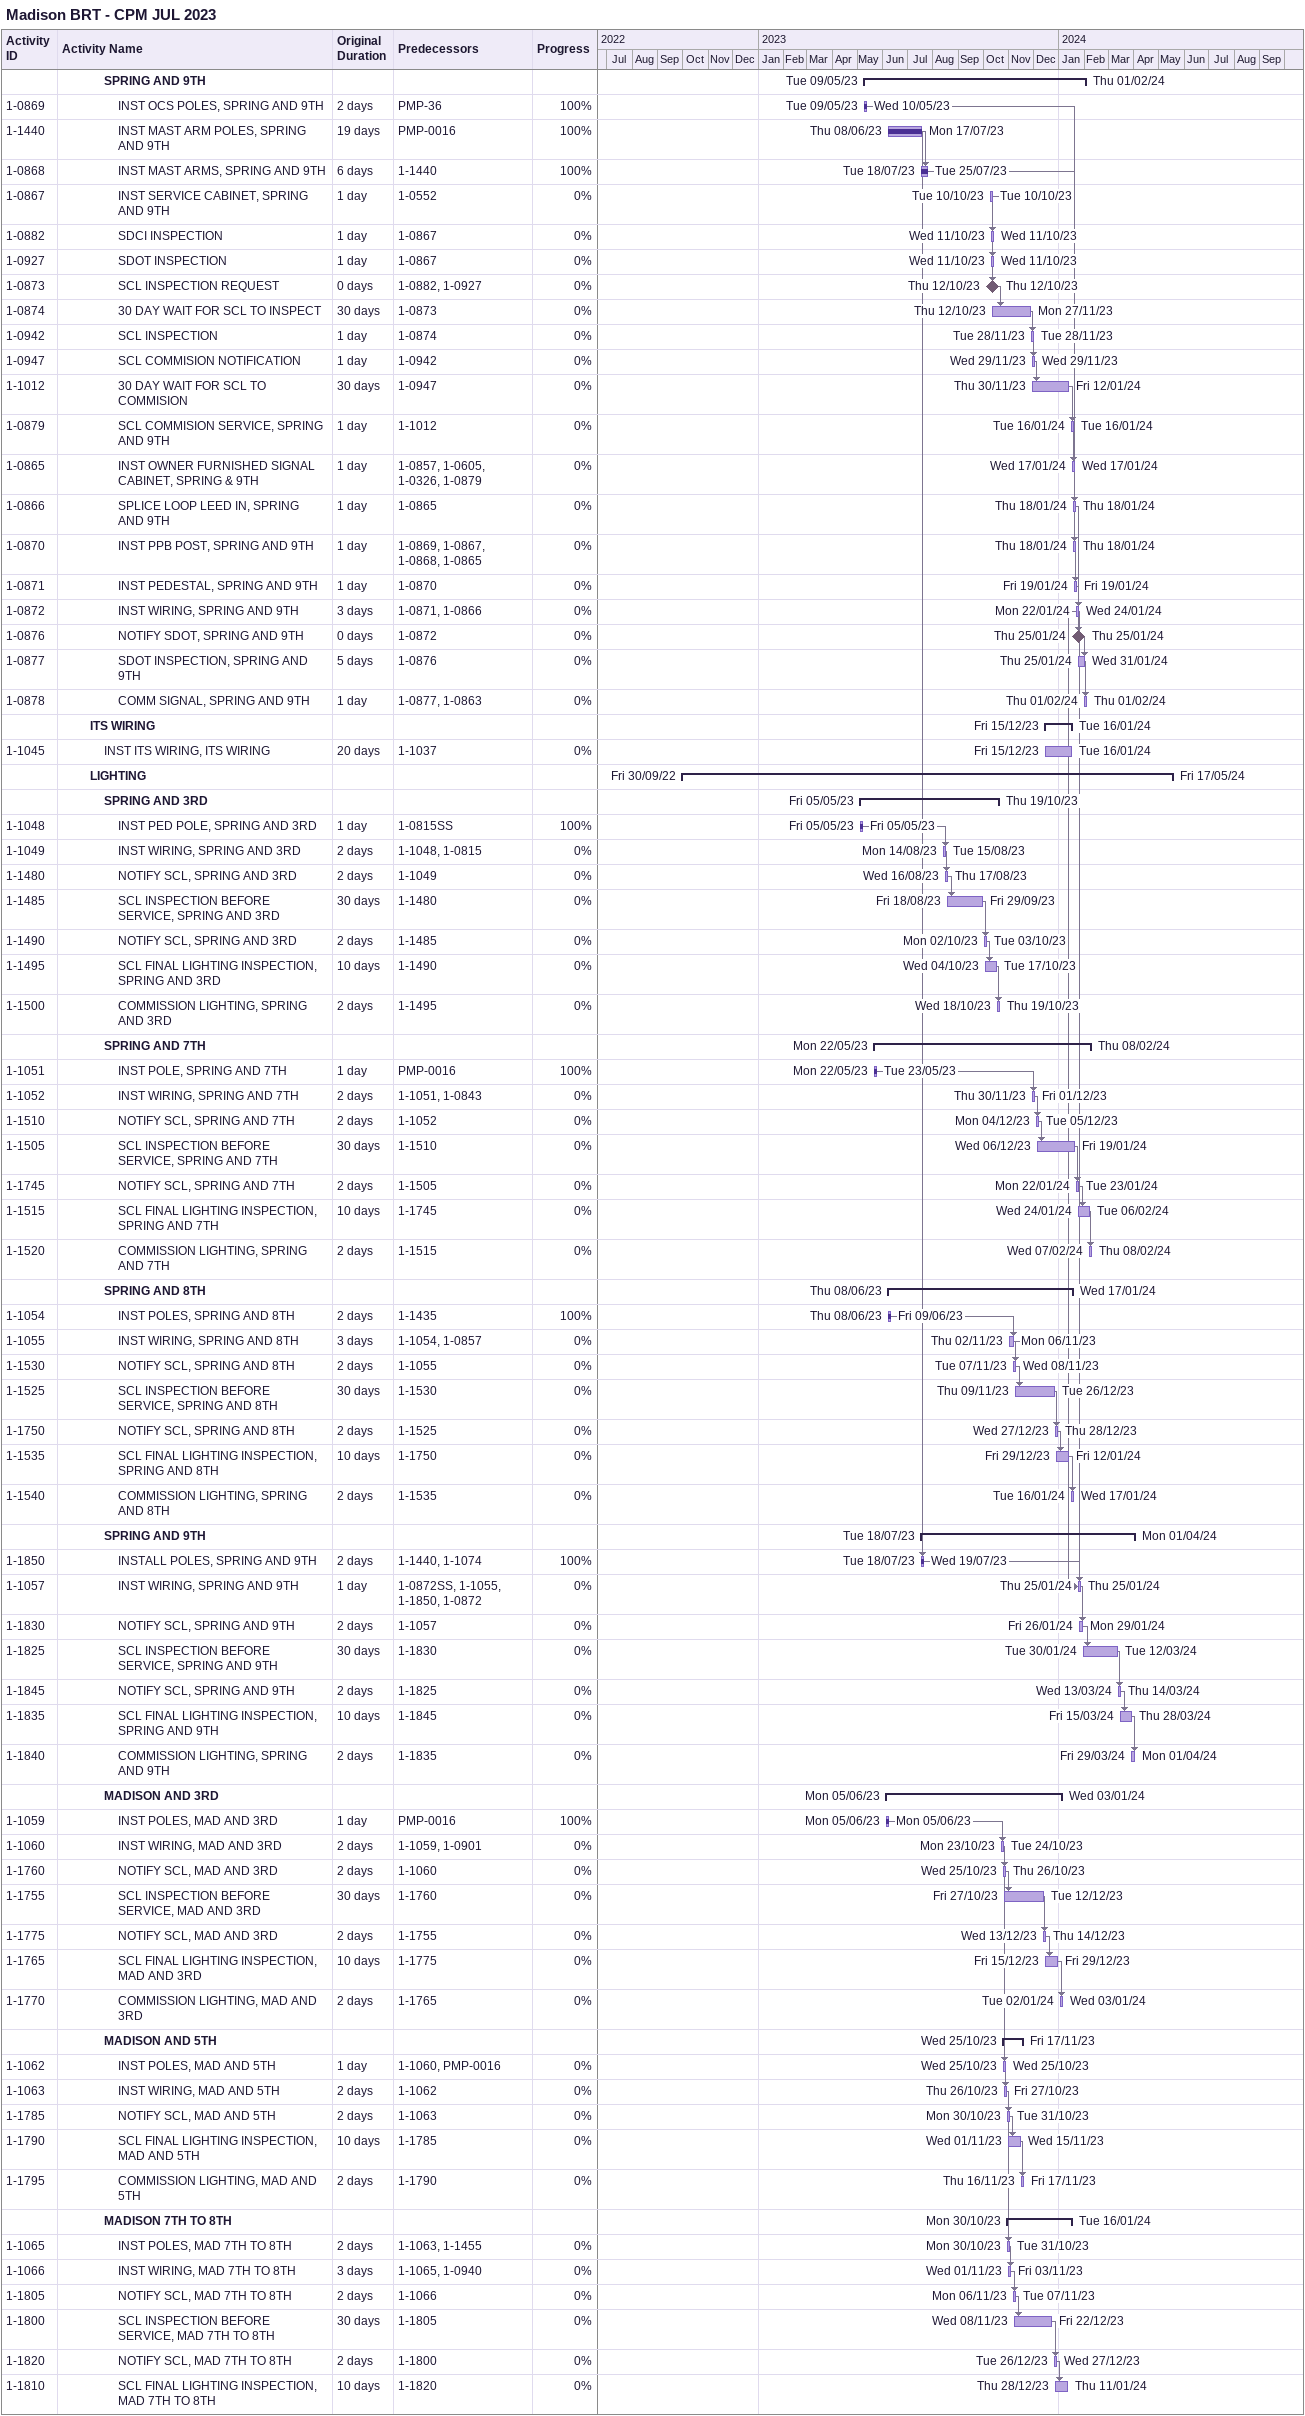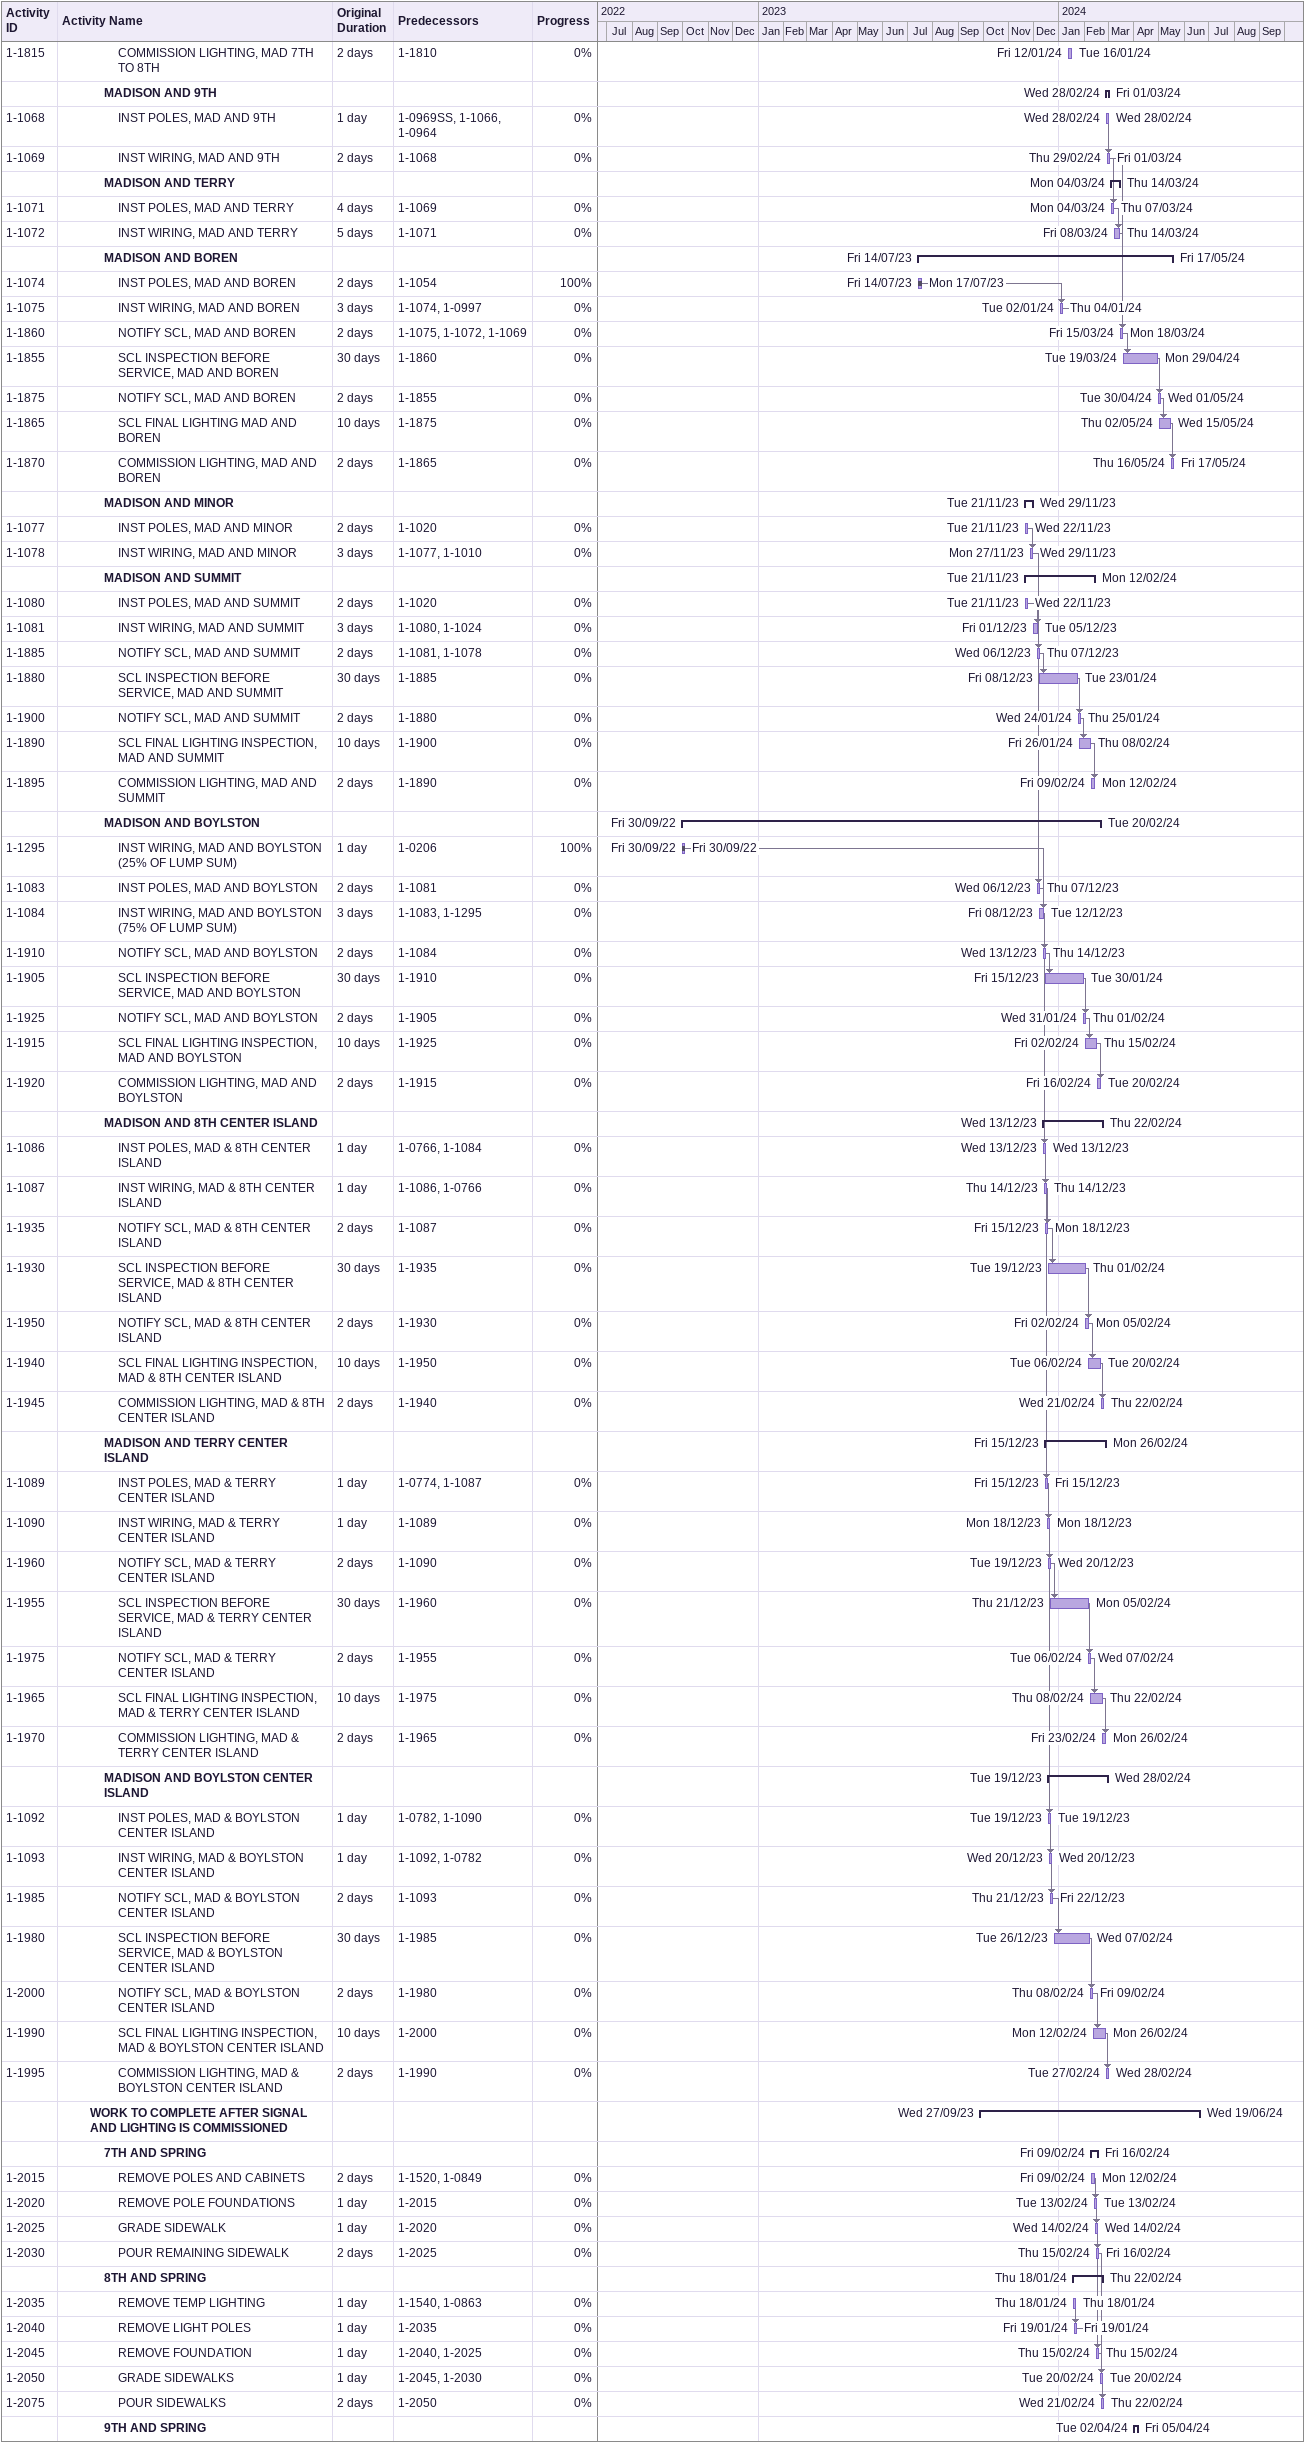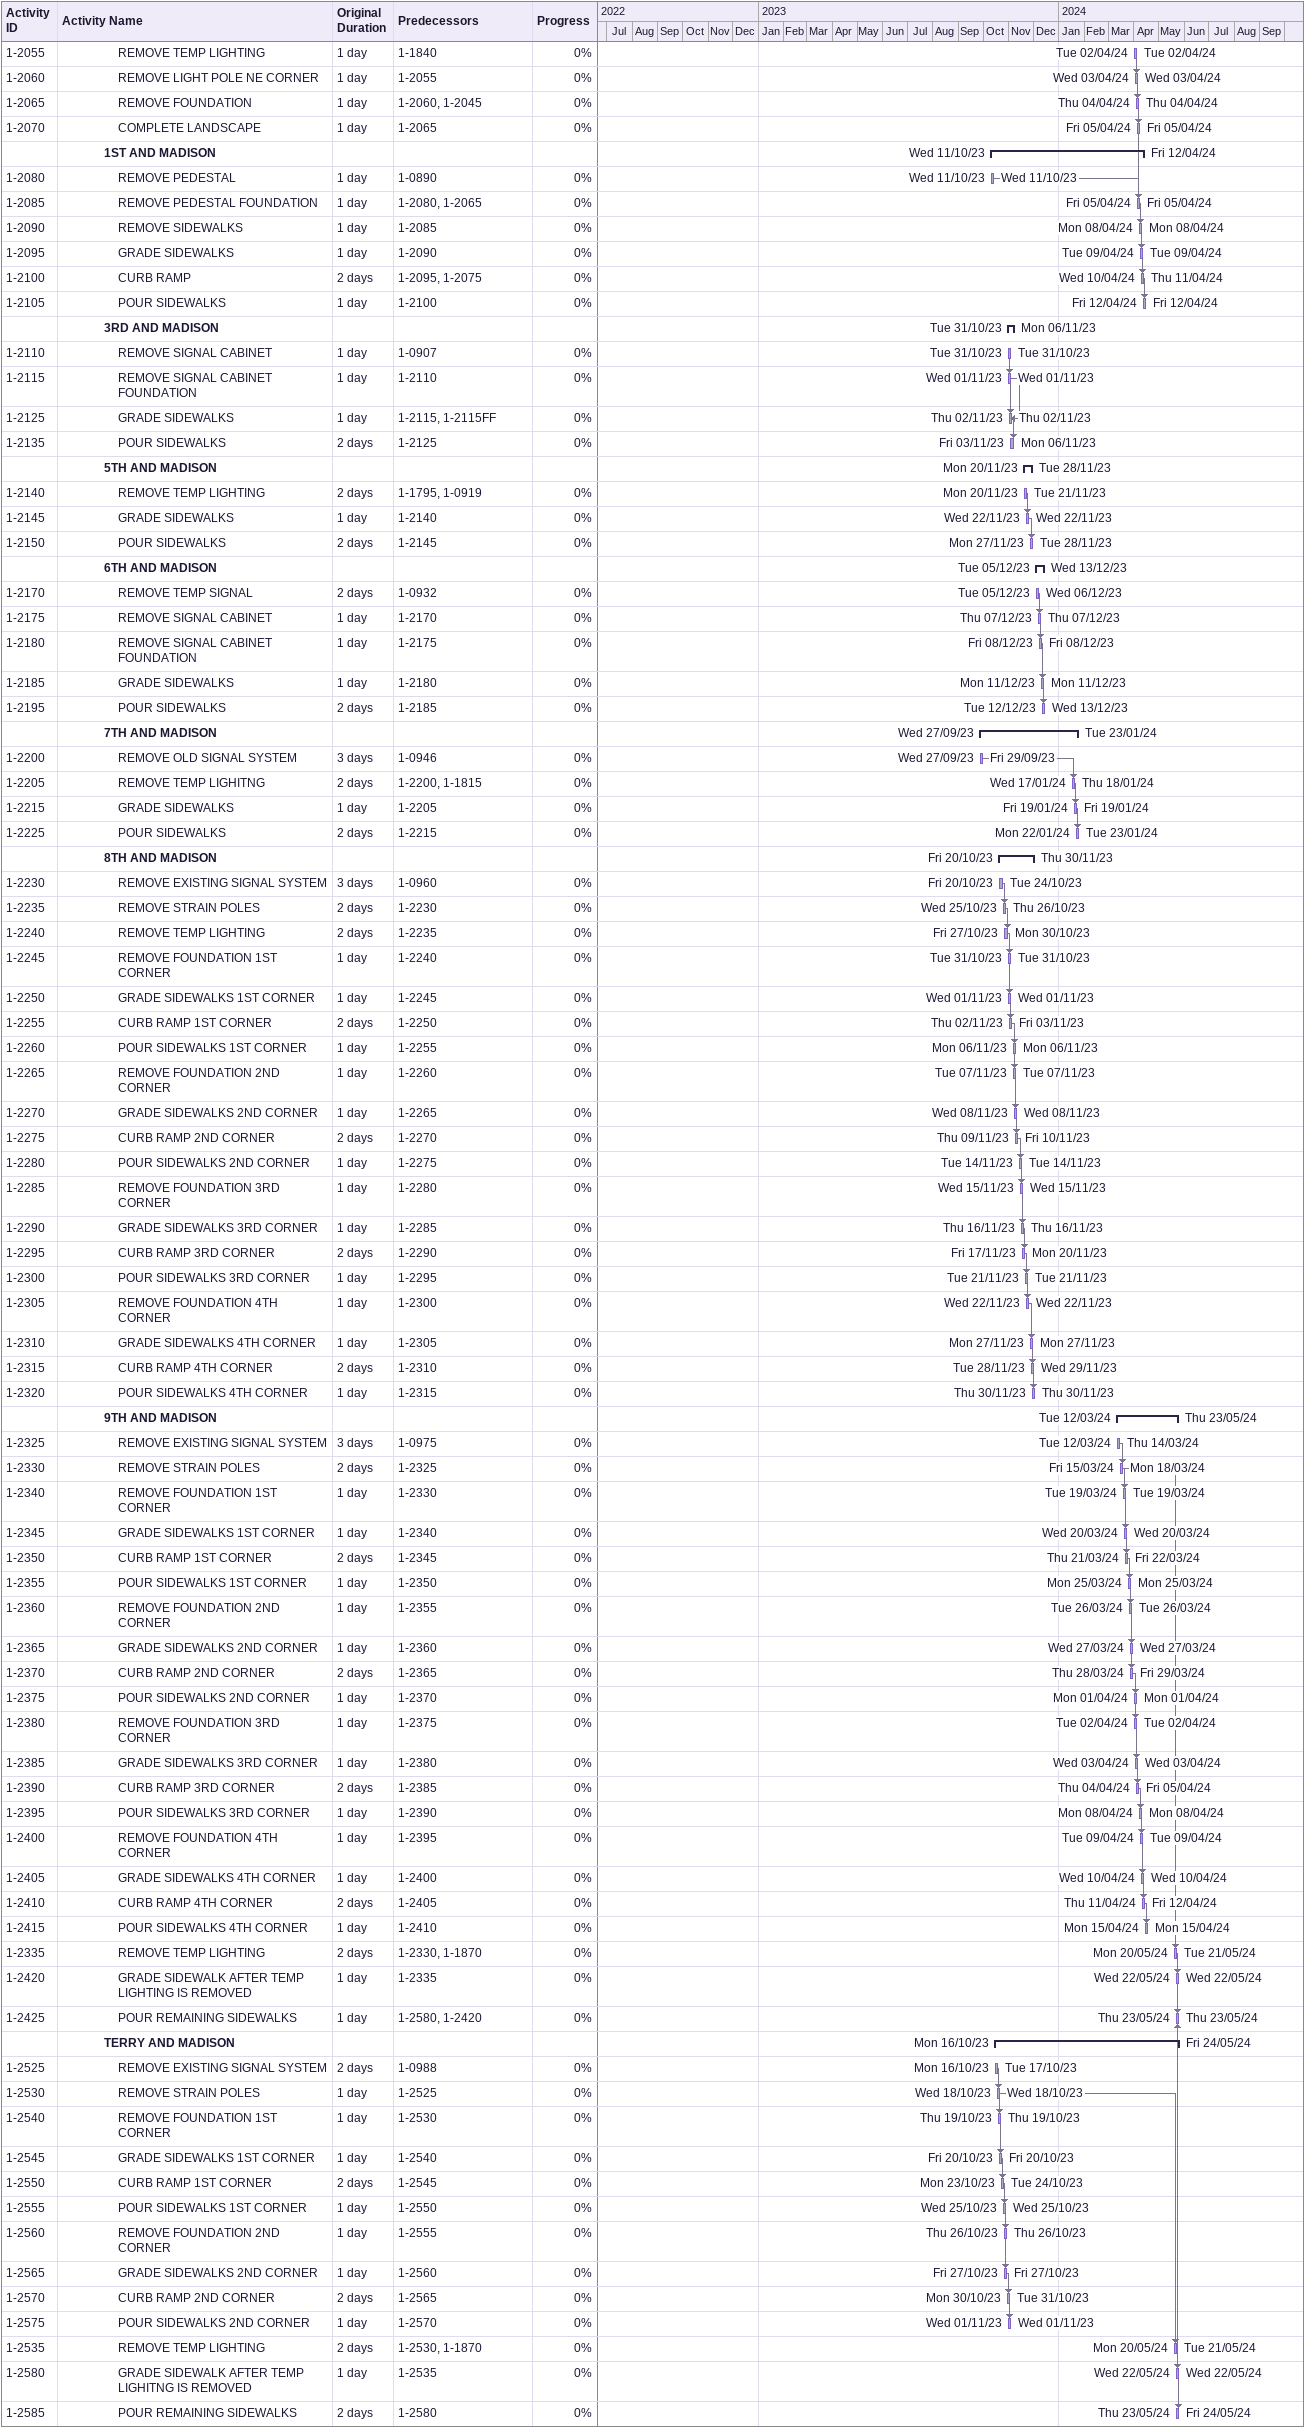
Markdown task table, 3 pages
Madison BRT - CPM JUL 2023

| ID | Level | Task | Original duration | Start | Finish | Predecessors | % complete |
|---|---|---|---|---|---|---|---|
|  | 4 | **SPRING AND 9TH** |  | 2023-05-09 | 2024-02-01 |  |  |
| 1-0869 | 5 | INST OCS POLES, SPRING AND 9TH | 2d | 2023-05-09 | 2023-05-10 | PMP-36 | 100 |
| 1-1440 | 5 | INST MAST ARM POLES, SPRING AND 9TH | 19d | 2023-06-08 | 2023-07-17 | PMP-0016 | 100 |
| 1-0868 | 5 | INST MAST ARMS, SPRING AND 9TH | 6d | 2023-07-18 | 2023-07-25 | 1-1440 | 100 |
| 1-0867 | 5 | INST SERVICE CABINET, SPRING AND 9TH | 1d | 2023-10-10 | 2023-10-10 | 1-0552 | 0 |
| 1-0882 | 5 | SDCI INSPECTION | 1d | 2023-10-11 | 2023-10-11 | 1-0867 | 0 |
| 1-0927 | 5 | SDOT INSPECTION | 1d | 2023-10-11 | 2023-10-11 | 1-0867 | 0 |
| 1-0873 | 5 | SCL INSPECTION REQUEST | 0d | 2023-10-12 | 2023-10-12 | 1-0882, 1-0927 | 0 |
| 1-0874 | 5 | 30 DAY WAIT FOR SCL TO INSPECT | 30d | 2023-10-12 | 2023-11-27 | 1-0873 | 0 |
| 1-0942 | 5 | SCL INSPECTION | 1d | 2023-11-28 | 2023-11-28 | 1-0874 | 0 |
| 1-0947 | 5 | SCL COMMISION NOTIFICATION | 1d | 2023-11-29 | 2023-11-29 | 1-0942 | 0 |
| 1-1012 | 5 | 30 DAY WAIT FOR SCL TO COMMISION | 30d | 2023-11-30 | 2024-01-12 | 1-0947 | 0 |
| 1-0879 | 5 | SCL COMMISION SERVICE, SPRING AND 9TH | 1d | 2024-01-16 | 2024-01-16 | 1-1012 | 0 |
| 1-0865 | 5 | INST OWNER FURNISHED SIGNAL CABINET, SPRING & 9TH | 1d | 2024-01-17 | 2024-01-17 | 1-0857, 1-0605, 1-0326, 1-0879 | 0 |
| 1-0866 | 5 | SPLICE LOOP LEED IN, SPRING AND 9TH | 1d | 2024-01-18 | 2024-01-18 | 1-0865 | 0 |
| 1-0870 | 5 | INST PPB POST, SPRING AND 9TH | 1d | 2024-01-18 | 2024-01-18 | 1-0869, 1-0867, 1-0868, 1-0865 | 0 |
| 1-0871 | 5 | INST PEDESTAL, SPRING AND 9TH | 1d | 2024-01-19 | 2024-01-19 | 1-0870 | 0 |
| 1-0872 | 5 | INST WIRING, SPRING AND 9TH | 3d | 2024-01-22 | 2024-01-24 | 1-0871, 1-0866 | 0 |
| 1-0876 | 5 | NOTIFY SDOT, SPRING AND 9TH | 0d | 2024-01-25 | 2024-01-25 | 1-0872 | 0 |
| 1-0877 | 5 | SDOT INSPECTION, SPRING AND 9TH | 5d | 2024-01-25 | 2024-01-31 | 1-0876 | 0 |
| 1-0878 | 5 | COMM SIGNAL, SPRING AND 9TH | 1d | 2024-02-01 | 2024-02-01 | 1-0877, 1-0863 | 0 |
|  | 3 | **ITS WIRING** |  | 2023-12-15 | 2024-01-16 |  |  |
| 1-1045 | 4 | INST ITS WIRING, ITS WIRING | 20d | 2023-12-15 | 2024-01-16 | 1-1037 | 0 |
|  | 3 | **LIGHTING** |  | 2022-09-30 | 2024-05-17 |  |  |
|  | 4 | **SPRING AND 3RD** |  | 2023-05-05 | 2023-10-19 |  |  |
| 1-1048 | 5 | INST PED POLE, SPRING AND 3RD | 1d | 2023-05-05 | 2023-05-05 | 1-0815SS | 100 |
| 1-1049 | 5 | INST WIRING, SPRING AND 3RD | 2d | 2023-08-14 | 2023-08-15 | 1-1048, 1-0815 | 0 |
| 1-1480 | 5 | NOTIFY SCL, SPRING AND 3RD | 2d | 2023-08-16 | 2023-08-17 | 1-1049 | 0 |
| 1-1485 | 5 | SCL INSPECTION BEFORE SERVICE, SPRING AND 3RD | 30d | 2023-08-18 | 2023-09-29 | 1-1480 | 0 |
| 1-1490 | 5 | NOTIFY SCL, SPRING AND 3RD | 2d | 2023-10-02 | 2023-10-03 | 1-1485 | 0 |
| 1-1495 | 5 | SCL FINAL LIGHTING INSPECTION, SPRING AND 3RD | 10d | 2023-10-04 | 2023-10-17 | 1-1490 | 0 |
| 1-1500 | 5 | COMMISSION LIGHTING, SPRING AND 3RD | 2d | 2023-10-18 | 2023-10-19 | 1-1495 | 0 |
|  | 4 | **SPRING AND 7TH** |  | 2023-05-22 | 2024-02-08 |  |  |
| 1-1051 | 5 | INST POLE, SPRING AND 7TH | 1d | 2023-05-22 | 2023-05-23 | PMP-0016 | 100 |
| 1-1052 | 5 | INST WIRING, SPRING AND 7TH | 2d | 2023-11-30 | 2023-12-01 | 1-1051, 1-0843 | 0 |
| 1-1510 | 5 | NOTIFY SCL, SPRING AND 7TH | 2d | 2023-12-04 | 2023-12-05 | 1-1052 | 0 |
| 1-1505 | 5 | SCL INSPECTION BEFORE SERVICE, SPRING AND 7TH | 30d | 2023-12-06 | 2024-01-19 | 1-1510 | 0 |
| 1-1745 | 5 | NOTIFY SCL, SPRING AND 7TH | 2d | 2024-01-22 | 2024-01-23 | 1-1505 | 0 |
| 1-1515 | 5 | SCL FINAL LIGHTING INSPECTION, SPRING AND 7TH | 10d | 2024-01-24 | 2024-02-06 | 1-1745 | 0 |
| 1-1520 | 5 | COMMISSION LIGHTING, SPRING AND 7TH | 2d | 2024-02-07 | 2024-02-08 | 1-1515 | 0 |
|  | 4 | **SPRING AND 8TH** |  | 2023-06-08 | 2024-01-17 |  |  |
| 1-1054 | 5 | INST POLES, SPRING AND 8TH | 2d | 2023-06-08 | 2023-06-09 | 1-1435 | 100 |
| 1-1055 | 5 | INST WIRING, SPRING AND 8TH | 3d | 2023-11-02 | 2023-11-06 | 1-1054, 1-0857 | 0 |
| 1-1530 | 5 | NOTIFY SCL, SPRING AND 8TH | 2d | 2023-11-07 | 2023-11-08 | 1-1055 | 0 |
| 1-1525 | 5 | SCL INSPECTION BEFORE SERVICE, SPRING AND 8TH | 30d | 2023-11-09 | 2023-12-26 | 1-1530 | 0 |
| 1-1750 | 5 | NOTIFY SCL, SPRING AND 8TH | 2d | 2023-12-27 | 2023-12-28 | 1-1525 | 0 |
| 1-1535 | 5 | SCL FINAL LIGHTING INSPECTION, SPRING AND 8TH | 10d | 2023-12-29 | 2024-01-12 | 1-1750 | 0 |
| 1-1540 | 5 | COMMISSION LIGHTING, SPRING AND 8TH | 2d | 2024-01-16 | 2024-01-17 | 1-1535 | 0 |
|  | 4 | **SPRING AND 9TH** |  | 2023-07-18 | 2024-04-01 |  |  |
| 1-1850 | 5 | INSTALL POLES, SPRING AND 9TH | 2d | 2023-07-18 | 2023-07-19 | 1-1440, 1-1074 | 100 |
| 1-1057 | 5 | INST WIRING, SPRING AND 9TH | 1d | 2024-01-25 | 2024-01-25 | 1-0872SS, 1-1055, 1-1850, 1-0872 | 0 |
| 1-1830 | 5 | NOTIFY SCL, SPRING AND 9TH | 2d | 2024-01-26 | 2024-01-29 | 1-1057 | 0 |
| 1-1825 | 5 | SCL INSPECTION BEFORE SERVICE, SPRING AND 9TH | 30d | 2024-01-30 | 2024-03-12 | 1-1830 | 0 |
| 1-1845 | 5 | NOTIFY SCL, SPRING AND 9TH | 2d | 2024-03-13 | 2024-03-14 | 1-1825 | 0 |
| 1-1835 | 5 | SCL FINAL LIGHTING INSPECTION, SPRING AND 9TH | 10d | 2024-03-15 | 2024-03-28 | 1-1845 | 0 |
| 1-1840 | 5 | COMMISSION LIGHTING, SPRING AND 9TH | 2d | 2024-03-29 | 2024-04-01 | 1-1835 | 0 |
|  | 4 | **MADISON AND 3RD** |  | 2023-06-05 | 2024-01-03 |  |  |
| 1-1059 | 5 | INST POLES, MAD AND 3RD | 1d | 2023-06-05 | 2023-06-05 | PMP-0016 | 100 |
| 1-1060 | 5 | INST WIRING, MAD AND 3RD | 2d | 2023-10-23 | 2023-10-24 | 1-1059, 1-0901 | 0 |
| 1-1760 | 5 | NOTIFY SCL, MAD AND 3RD | 2d | 2023-10-25 | 2023-10-26 | 1-1060 | 0 |
| 1-1755 | 5 | SCL INSPECTION BEFORE SERVICE, MAD AND 3RD | 30d | 2023-10-27 | 2023-12-12 | 1-1760 | 0 |
| 1-1775 | 5 | NOTIFY SCL, MAD AND 3RD | 2d | 2023-12-13 | 2023-12-14 | 1-1755 | 0 |
| 1-1765 | 5 | SCL FINAL LIGHTING INSPECTION, MAD AND 3RD | 10d | 2023-12-15 | 2023-12-29 | 1-1775 | 0 |
| 1-1770 | 5 | COMMISSION LIGHTING, MAD AND 3RD | 2d | 2024-01-02 | 2024-01-03 | 1-1765 | 0 |
|  | 4 | **MADISON AND 5TH** |  | 2023-10-25 | 2023-11-17 |  |  |
| 1-1062 | 5 | INST POLES, MAD AND 5TH | 1d | 2023-10-25 | 2023-10-25 | 1-1060, PMP-0016 | 0 |
| 1-1063 | 5 | INST WIRING, MAD AND 5TH | 2d | 2023-10-26 | 2023-10-27 | 1-1062 | 0 |
| 1-1785 | 5 | NOTIFY SCL, MAD AND 5TH | 2d | 2023-10-30 | 2023-10-31 | 1-1063 | 0 |
| 1-1790 | 5 | SCL FINAL LIGHTING INSPECTION, MAD AND 5TH | 10d | 2023-11-01 | 2023-11-15 | 1-1785 | 0 |
| 1-1795 | 5 | COMMISSION LIGHTING, MAD AND 5TH | 2d | 2023-11-16 | 2023-11-17 | 1-1790 | 0 |
|  | 4 | **MADISON 7TH TO 8TH** |  | 2023-10-30 | 2024-01-16 |  |  |
| 1-1065 | 5 | INST POLES, MAD 7TH TO 8TH | 2d | 2023-10-30 | 2023-10-31 | 1-1063, 1-1455 | 0 |
| 1-1066 | 5 | INST WIRING, MAD 7TH TO 8TH | 3d | 2023-11-01 | 2023-11-03 | 1-1065, 1-0940 | 0 |
| 1-1805 | 5 | NOTIFY SCL, MAD 7TH TO 8TH | 2d | 2023-11-06 | 2023-11-07 | 1-1066 | 0 |
| 1-1800 | 5 | SCL INSPECTION BEFORE SERVICE, MAD 7TH TO 8TH | 30d | 2023-11-08 | 2023-12-22 | 1-1805 | 0 |
| 1-1820 | 5 | NOTIFY SCL, MAD 7TH TO 8TH | 2d | 2023-12-26 | 2023-12-27 | 1-1800 | 0 |
| 1-1810 | 5 | SCL FINAL LIGHTING INSPECTION, MAD 7TH TO 8TH | 10d | 2023-12-28 | 2024-01-11 | 1-1820 | 0 |
| 1-1815 | 5 | COMMISSION LIGHTING, MAD 7TH TO 8TH | 2d | 2024-01-12 | 2024-01-16 | 1-1810 | 0 |
|  | 4 | **MADISON AND 9TH** |  | 2024-02-28 | 2024-03-01 |  |  |
| 1-1068 | 5 | INST POLES, MAD AND 9TH | 1d | 2024-02-28 | 2024-02-28 | 1-0969SS, 1-1066, 1-0964 | 0 |
| 1-1069 | 5 | INST WIRING, MAD AND 9TH | 2d | 2024-02-29 | 2024-03-01 | 1-1068 | 0 |
|  | 4 | **MADISON AND TERRY** |  | 2024-03-04 | 2024-03-14 |  |  |
| 1-1071 | 5 | INST POLES, MAD AND TERRY | 4d | 2024-03-04 | 2024-03-07 | 1-1069 | 0 |
| 1-1072 | 5 | INST WIRING, MAD AND TERRY | 5d | 2024-03-08 | 2024-03-14 | 1-1071 | 0 |
|  | 4 | **MADISON AND BOREN** |  | 2023-07-14 | 2024-05-17 |  |  |
| 1-1074 | 5 | INST POLES, MAD AND BOREN | 2d | 2023-07-14 | 2023-07-17 | 1-1054 | 100 |
| 1-1075 | 5 | INST WIRING, MAD AND BOREN | 3d | 2024-01-02 | 2024-01-04 | 1-1074, 1-0997 | 0 |
| 1-1860 | 5 | NOTIFY SCL, MAD AND BOREN | 2d | 2024-03-15 | 2024-03-18 | 1-1075, 1-1072, 1-1069 | 0 |
| 1-1855 | 5 | SCL INSPECTION BEFORE SERVICE, MAD AND BOREN | 30d | 2024-03-19 | 2024-04-29 | 1-1860 | 0 |
| 1-1875 | 5 | NOTIFY SCL, MAD AND BOREN | 2d | 2024-04-30 | 2024-05-01 | 1-1855 | 0 |
| 1-1865 | 5 | SCL FINAL LIGHTING MAD AND BOREN | 10d | 2024-05-02 | 2024-05-15 | 1-1875 | 0 |
| 1-1870 | 5 | COMMISSION LIGHTING, MAD AND BOREN | 2d | 2024-05-16 | 2024-05-17 | 1-1865 | 0 |
|  | 4 | **MADISON AND MINOR** |  | 2023-11-21 | 2023-11-29 |  |  |
| 1-1077 | 5 | INST POLES, MAD AND MINOR | 2d | 2023-11-21 | 2023-11-22 | 1-1020 | 0 |
| 1-1078 | 5 | INST WIRING, MAD AND MINOR | 3d | 2023-11-27 | 2023-11-29 | 1-1077, 1-1010 | 0 |
|  | 4 | **MADISON AND SUMMIT** |  | 2023-11-21 | 2024-02-12 |  |  |
| 1-1080 | 5 | INST POLES, MAD AND SUMMIT | 2d | 2023-11-21 | 2023-11-22 | 1-1020 | 0 |
| 1-1081 | 5 | INST WIRING, MAD AND SUMMIT | 3d | 2023-12-01 | 2023-12-05 | 1-1080, 1-1024 | 0 |
| 1-1885 | 5 | NOTIFY SCL, MAD AND SUMMIT | 2d | 2023-12-06 | 2023-12-07 | 1-1081, 1-1078 | 0 |
| 1-1880 | 5 | SCL INSPECTION BEFORE SERVICE, MAD AND SUMMIT | 30d | 2023-12-08 | 2024-01-23 | 1-1885 | 0 |
| 1-1900 | 5 | NOTIFY SCL, MAD AND SUMMIT | 2d | 2024-01-24 | 2024-01-25 | 1-1880 | 0 |
| 1-1890 | 5 | SCL FINAL LIGHTING INSPECTION, MAD AND SUMMIT | 10d | 2024-01-26 | 2024-02-08 | 1-1900 | 0 |
| 1-1895 | 5 | COMMISSION LIGHTING, MAD AND SUMMIT | 2d | 2024-02-09 | 2024-02-12 | 1-1890 | 0 |
|  | 4 | **MADISON AND BOYLSTON** |  | 2022-09-30 | 2024-02-20 |  |  |
| 1-1295 | 5 | INST WIRING, MAD AND BOYLSTON (25% OF LUMP SUM) | 1d | 2022-09-30 | 2022-09-30 | 1-0206 | 100 |
| 1-1083 | 5 | INST POLES, MAD AND BOYLSTON | 2d | 2023-12-06 | 2023-12-07 | 1-1081 | 0 |
| 1-1084 | 5 | INST WIRING, MAD AND BOYLSTON (75% OF LUMP SUM) | 3d | 2023-12-08 | 2023-12-12 | 1-1083, 1-1295 | 0 |
| 1-1910 | 5 | NOTIFY SCL, MAD AND BOYLSTON | 2d | 2023-12-13 | 2023-12-14 | 1-1084 | 0 |
| 1-1905 | 5 | SCL INSPECTION BEFORE SERVICE, MAD AND BOYLSTON | 30d | 2023-12-15 | 2024-01-30 | 1-1910 | 0 |
| 1-1925 | 5 | NOTIFY SCL, MAD AND BOYLSTON | 2d | 2024-01-31 | 2024-02-01 | 1-1905 | 0 |
| 1-1915 | 5 | SCL FINAL LIGHTING INSPECTION, MAD AND BOYLSTON | 10d | 2024-02-02 | 2024-02-15 | 1-1925 | 0 |
| 1-1920 | 5 | COMMISSION LIGHTING, MAD AND BOYLSTON | 2d | 2024-02-16 | 2024-02-20 | 1-1915 | 0 |
|  | 4 | **MADISON AND 8TH CENTER ISLAND** |  | 2023-12-13 | 2024-02-22 |  |  |
| 1-1086 | 5 | INST POLES, MAD & 8TH CENTER ISLAND | 1d | 2023-12-13 | 2023-12-13 | 1-0766, 1-1084 | 0 |
| 1-1087 | 5 | INST WIRING, MAD & 8TH CENTER ISLAND | 1d | 2023-12-14 | 2023-12-14 | 1-1086, 1-0766 | 0 |
| 1-1935 | 5 | NOTIFY SCL, MAD & 8TH CENTER ISLAND | 2d | 2023-12-15 | 2023-12-18 | 1-1087 | 0 |
| 1-1930 | 5 | SCL INSPECTION BEFORE SERVICE, MAD & 8TH CENTER ISLAND | 30d | 2023-12-19 | 2024-02-01 | 1-1935 | 0 |
| 1-1950 | 5 | NOTIFY SCL, MAD & 8TH CENTER ISLAND | 2d | 2024-02-02 | 2024-02-05 | 1-1930 | 0 |
| 1-1940 | 5 | SCL FINAL LIGHTING INSPECTION, MAD & 8TH CENTER ISLAND | 10d | 2024-02-06 | 2024-02-20 | 1-1950 | 0 |
| 1-1945 | 5 | COMMISSION LIGHTING, MAD & 8TH CENTER ISLAND | 2d | 2024-02-21 | 2024-02-22 | 1-1940 | 0 |
|  | 4 | **MADISON AND TERRY CENTER ISLAND** |  | 2023-12-15 | 2024-02-26 |  |  |
| 1-1089 | 5 | INST POLES, MAD & TERRY CENTER ISLAND | 1d | 2023-12-15 | 2023-12-15 | 1-0774, 1-1087 | 0 |
| 1-1090 | 5 | INST WIRING, MAD & TERRY CENTER ISLAND | 1d | 2023-12-18 | 2023-12-18 | 1-1089 | 0 |
| 1-1960 | 5 | NOTIFY SCL, MAD & TERRY CENTER ISLAND | 2d | 2023-12-19 | 2023-12-20 | 1-1090 | 0 |
| 1-1955 | 5 | SCL INSPECTION BEFORE SERVICE, MAD & TERRY CENTER ISLAND | 30d | 2023-12-21 | 2024-02-05 | 1-1960 | 0 |
| 1-1975 | 5 | NOTIFY SCL, MAD & TERRY CENTER ISLAND | 2d | 2024-02-06 | 2024-02-07 | 1-1955 | 0 |
| 1-1965 | 5 | SCL FINAL LIGHTING INSPECTION, MAD & TERRY CENTER ISLAND | 10d | 2024-02-08 | 2024-02-22 | 1-1975 | 0 |
| 1-1970 | 5 | COMMISSION LIGHTING, MAD & TERRY CENTER ISLAND | 2d | 2024-02-23 | 2024-02-26 | 1-1965 | 0 |
|  | 4 | **MADISON AND BOYLSTON CENTER ISLAND** |  | 2023-12-19 | 2024-02-28 |  |  |
| 1-1092 | 5 | INST POLES, MAD & BOYLSTON CENTER ISLAND | 1d | 2023-12-19 | 2023-12-19 | 1-0782, 1-1090 | 0 |
| 1-1093 | 5 | INST WIRING, MAD & BOYLSTON CENTER ISLAND | 1d | 2023-12-20 | 2023-12-20 | 1-1092, 1-0782 | 0 |
| 1-1985 | 5 | NOTIFY SCL, MAD & BOYLSTON CENTER ISLAND | 2d | 2023-12-21 | 2023-12-22 | 1-1093 | 0 |
| 1-1980 | 5 | SCL INSPECTION BEFORE SERVICE, MAD & BOYLSTON CENTER ISLAND | 30d | 2023-12-26 | 2024-02-07 | 1-1985 | 0 |
| 1-2000 | 5 | NOTIFY SCL, MAD & BOYLSTON CENTER ISLAND | 2d | 2024-02-08 | 2024-02-09 | 1-1980 | 0 |
| 1-1990 | 5 | SCL FINAL LIGHTING INSPECTION, MAD & BOYLSTON CENTER ISLAND | 10d | 2024-02-12 | 2024-02-26 | 1-2000 | 0 |
| 1-1995 | 5 | COMMISSION LIGHTING, MAD & BOYLSTON CENTER ISLAND | 2d | 2024-02-27 | 2024-02-28 | 1-1990 | 0 |
|  | 3 | **WORK TO COMPLETE AFTER SIGNAL AND LIGHTING IS COMMISSIONED** |  | 2023-09-27 | 2024-06-19 |  |  |
|  | 4 | **7TH AND SPRING** |  | 2024-02-09 | 2024-02-16 |  |  |
| 1-2015 | 5 | REMOVE POLES AND CABINETS | 2d | 2024-02-09 | 2024-02-12 | 1-1520, 1-0849 | 0 |
| 1-2020 | 5 | REMOVE POLE FOUNDATIONS | 1d | 2024-02-13 | 2024-02-13 | 1-2015 | 0 |
| 1-2025 | 5 | GRADE SIDEWALK | 1d | 2024-02-14 | 2024-02-14 | 1-2020 | 0 |
| 1-2030 | 5 | POUR REMAINING SIDEWALK | 2d | 2024-02-15 | 2024-02-16 | 1-2025 | 0 |
|  | 4 | **8TH AND SPRING** |  | 2024-01-18 | 2024-02-22 |  |  |
| 1-2035 | 5 | REMOVE TEMP LIGHTING | 1d | 2024-01-18 | 2024-01-18 | 1-1540, 1-0863 | 0 |
| 1-2040 | 5 | REMOVE LIGHT POLES | 1d | 2024-01-19 | 2024-01-19 | 1-2035 | 0 |
| 1-2045 | 5 | REMOVE FOUNDATION | 1d | 2024-02-15 | 2024-02-15 | 1-2040, 1-2025 | 0 |
| 1-2050 | 5 | GRADE SIDEWALKS | 1d | 2024-02-20 | 2024-02-20 | 1-2045, 1-2030 | 0 |
| 1-2075 | 5 | POUR SIDEWALKS | 2d | 2024-02-21 | 2024-02-22 | 1-2050 | 0 |
|  | 4 | **9TH AND SPRING** |  | 2024-04-02 | 2024-04-05 |  |  |
| 1-2055 | 5 | REMOVE TEMP LIGHTING | 1d | 2024-04-02 | 2024-04-02 | 1-1840 | 0 |
| 1-2060 | 5 | REMOVE LIGHT POLE NE CORNER | 1d | 2024-04-03 | 2024-04-03 | 1-2055 | 0 |
| 1-2065 | 5 | REMOVE FOUNDATION | 1d | 2024-04-04 | 2024-04-04 | 1-2060, 1-2045 | 0 |
| 1-2070 | 5 | COMPLETE LANDSCAPE | 1d | 2024-04-05 | 2024-04-05 | 1-2065 | 0 |
|  | 4 | **1ST AND MADISON** |  | 2023-10-11 | 2024-04-12 |  |  |
| 1-2080 | 5 | REMOVE PEDESTAL | 1d | 2023-10-11 | 2023-10-11 | 1-0890 | 0 |
| 1-2085 | 5 | REMOVE PEDESTAL FOUNDATION | 1d | 2024-04-05 | 2024-04-05 | 1-2080, 1-2065 | 0 |
| 1-2090 | 5 | REMOVE SIDEWALKS | 1d | 2024-04-08 | 2024-04-08 | 1-2085 | 0 |
| 1-2095 | 5 | GRADE SIDEWALKS | 1d | 2024-04-09 | 2024-04-09 | 1-2090 | 0 |
| 1-2100 | 5 | CURB RAMP | 2d | 2024-04-10 | 2024-04-11 | 1-2095, 1-2075 | 0 |
| 1-2105 | 5 | POUR SIDEWALKS | 1d | 2024-04-12 | 2024-04-12 | 1-2100 | 0 |
|  | 4 | **3RD AND MADISON** |  | 2023-10-31 | 2023-11-06 |  |  |
| 1-2110 | 5 | REMOVE SIGNAL CABINET | 1d | 2023-10-31 | 2023-10-31 | 1-0907 | 0 |
| 1-2115 | 5 | REMOVE SIGNAL CABINET FOUNDATION | 1d | 2023-11-01 | 2023-11-01 | 1-2110 | 0 |
| 1-2125 | 5 | GRADE SIDEWALKS | 1d | 2023-11-02 | 2023-11-02 | 1-2115, 1-2115FF | 0 |
| 1-2135 | 5 | POUR SIDEWALKS | 2d | 2023-11-03 | 2023-11-06 | 1-2125 | 0 |
|  | 4 | **5TH AND MADISON** |  | 2023-11-20 | 2023-11-28 |  |  |
| 1-2140 | 5 | REMOVE TEMP LIGHTING | 2d | 2023-11-20 | 2023-11-21 | 1-1795, 1-0919 | 0 |
| 1-2145 | 5 | GRADE SIDEWALKS | 1d | 2023-11-22 | 2023-11-22 | 1-2140 | 0 |
| 1-2150 | 5 | POUR SIDEWALKS | 2d | 2023-11-27 | 2023-11-28 | 1-2145 | 0 |
|  | 4 | **6TH AND MADISON** |  | 2023-12-05 | 2023-12-13 |  |  |
| 1-2170 | 5 | REMOVE TEMP SIGNAL | 2d | 2023-12-05 | 2023-12-06 | 1-0932 | 0 |
| 1-2175 | 5 | REMOVE SIGNAL CABINET | 1d | 2023-12-07 | 2023-12-07 | 1-2170 | 0 |
| 1-2180 | 5 | REMOVE SIGNAL CABINET FOUNDATION | 1d | 2023-12-08 | 2023-12-08 | 1-2175 | 0 |
| 1-2185 | 5 | GRADE SIDEWALKS | 1d | 2023-12-11 | 2023-12-11 | 1-2180 | 0 |
| 1-2195 | 5 | POUR SIDEWALKS | 2d | 2023-12-12 | 2023-12-13 | 1-2185 | 0 |
|  | 4 | **7TH AND MADISON** |  | 2023-09-27 | 2024-01-23 |  |  |
| 1-2200 | 5 | REMOVE OLD SIGNAL SYSTEM | 3d | 2023-09-27 | 2023-09-29 | 1-0946 | 0 |
| 1-2205 | 5 | REMOVE TEMP LIGHITNG | 2d | 2024-01-17 | 2024-01-18 | 1-2200, 1-1815 | 0 |
| 1-2215 | 5 | GRADE SIDEWALKS | 1d | 2024-01-19 | 2024-01-19 | 1-2205 | 0 |
| 1-2225 | 5 | POUR SIDEWALKS | 2d | 2024-01-22 | 2024-01-23 | 1-2215 | 0 |
|  | 4 | **8TH AND MADISON** |  | 2023-10-20 | 2023-11-30 |  |  |
| 1-2230 | 5 | REMOVE EXISTING SIGNAL SYSTEM | 3d | 2023-10-20 | 2023-10-24 | 1-0960 | 0 |
| 1-2235 | 5 | REMOVE STRAIN POLES | 2d | 2023-10-25 | 2023-10-26 | 1-2230 | 0 |
| 1-2240 | 5 | REMOVE TEMP LIGHTING | 2d | 2023-10-27 | 2023-10-30 | 1-2235 | 0 |
| 1-2245 | 5 | REMOVE FOUNDATION 1ST CORNER | 1d | 2023-10-31 | 2023-10-31 | 1-2240 | 0 |
| 1-2250 | 5 | GRADE SIDEWALKS 1ST CORNER | 1d | 2023-11-01 | 2023-11-01 | 1-2245 | 0 |
| 1-2255 | 5 | CURB RAMP 1ST CORNER | 2d | 2023-11-02 | 2023-11-03 | 1-2250 | 0 |
| 1-2260 | 5 | POUR SIDEWALKS 1ST CORNER | 1d | 2023-11-06 | 2023-11-06 | 1-2255 | 0 |
| 1-2265 | 5 | REMOVE FOUNDATION 2ND CORNER | 1d | 2023-11-07 | 2023-11-07 | 1-2260 | 0 |
| 1-2270 | 5 | GRADE SIDEWALKS 2ND CORNER | 1d | 2023-11-08 | 2023-11-08 | 1-2265 | 0 |
| 1-2275 | 5 | CURB RAMP 2ND CORNER | 2d | 2023-11-09 | 2023-11-10 | 1-2270 | 0 |
| 1-2280 | 5 | POUR SIDEWALKS 2ND CORNER | 1d | 2023-11-14 | 2023-11-14 | 1-2275 | 0 |
| 1-2285 | 5 | REMOVE FOUNDATION 3RD CORNER | 1d | 2023-11-15 | 2023-11-15 | 1-2280 | 0 |
| 1-2290 | 5 | GRADE SIDEWALKS 3RD CORNER | 1d | 2023-11-16 | 2023-11-16 | 1-2285 | 0 |
| 1-2295 | 5 | CURB RAMP 3RD CORNER | 2d | 2023-11-17 | 2023-11-20 | 1-2290 | 0 |
| 1-2300 | 5 | POUR SIDEWALKS 3RD CORNER | 1d | 2023-11-21 | 2023-11-21 | 1-2295 | 0 |
| 1-2305 | 5 | REMOVE FOUNDATION 4TH CORNER | 1d | 2023-11-22 | 2023-11-22 | 1-2300 | 0 |
| 1-2310 | 5 | GRADE SIDEWALKS 4TH CORNER | 1d | 2023-11-27 | 2023-11-27 | 1-2305 | 0 |
| 1-2315 | 5 | CURB RAMP 4TH CORNER | 2d | 2023-11-28 | 2023-11-29 | 1-2310 | 0 |
| 1-2320 | 5 | POUR SIDEWALKS 4TH CORNER | 1d | 2023-11-30 | 2023-11-30 | 1-2315 | 0 |
|  | 4 | **9TH AND MADISON** |  | 2024-03-12 | 2024-05-23 |  |  |
| 1-2325 | 5 | REMOVE EXISTING SIGNAL SYSTEM | 3d | 2024-03-12 | 2024-03-14 | 1-0975 | 0 |
| 1-2330 | 5 | REMOVE STRAIN POLES | 2d | 2024-03-15 | 2024-03-18 | 1-2325 | 0 |
| 1-2340 | 5 | REMOVE FOUNDATION 1ST CORNER | 1d | 2024-03-19 | 2024-03-19 | 1-2330 | 0 |
| 1-2345 | 5 | GRADE SIDEWALKS 1ST CORNER | 1d | 2024-03-20 | 2024-03-20 | 1-2340 | 0 |
| 1-2350 | 5 | CURB RAMP 1ST CORNER | 2d | 2024-03-21 | 2024-03-22 | 1-2345 | 0 |
| 1-2355 | 5 | POUR SIDEWALKS 1ST CORNER | 1d | 2024-03-25 | 2024-03-25 | 1-2350 | 0 |
| 1-2360 | 5 | REMOVE FOUNDATION 2ND CORNER | 1d | 2024-03-26 | 2024-03-26 | 1-2355 | 0 |
| 1-2365 | 5 | GRADE SIDEWALKS 2ND CORNER | 1d | 2024-03-27 | 2024-03-27 | 1-2360 | 0 |
| 1-2370 | 5 | CURB RAMP 2ND CORNER | 2d | 2024-03-28 | 2024-03-29 | 1-2365 | 0 |
| 1-2375 | 5 | POUR SIDEWALKS 2ND CORNER | 1d | 2024-04-01 | 2024-04-01 | 1-2370 | 0 |
| 1-2380 | 5 | REMOVE FOUNDATION 3RD CORNER | 1d | 2024-04-02 | 2024-04-02 | 1-2375 | 0 |
| 1-2385 | 5 | GRADE SIDEWALKS 3RD CORNER | 1d | 2024-04-03 | 2024-04-03 | 1-2380 | 0 |
| 1-2390 | 5 | CURB RAMP 3RD CORNER | 2d | 2024-04-04 | 2024-04-05 | 1-2385 | 0 |
| 1-2395 | 5 | POUR SIDEWALKS 3RD CORNER | 1d | 2024-04-08 | 2024-04-08 | 1-2390 | 0 |
| 1-2400 | 5 | REMOVE FOUNDATION 4TH CORNER | 1d | 2024-04-09 | 2024-04-09 | 1-2395 | 0 |
| 1-2405 | 5 | GRADE SIDEWALKS 4TH CORNER | 1d | 2024-04-10 | 2024-04-10 | 1-2400 | 0 |
| 1-2410 | 5 | CURB RAMP 4TH CORNER | 2d | 2024-04-11 | 2024-04-12 | 1-2405 | 0 |
| 1-2415 | 5 | POUR SIDEWALKS 4TH CORNER | 1d | 2024-04-15 | 2024-04-15 | 1-2410 | 0 |
| 1-2335 | 5 | REMOVE TEMP LIGHTING | 2d | 2024-05-20 | 2024-05-21 | 1-2330, 1-1870 | 0 |
| 1-2420 | 5 | GRADE SIDEWALK AFTER TEMP LIGHTING IS REMOVED | 1d | 2024-05-22 | 2024-05-22 | 1-2335 | 0 |
| 1-2425 | 5 | POUR REMAINING SIDEWALKS | 1d | 2024-05-23 | 2024-05-23 | 1-2580, 1-2420 | 0 |
|  | 4 | **TERRY AND MADISON** |  | 2023-10-16 | 2024-05-24 |  |  |
| 1-2525 | 5 | REMOVE EXISTING SIGNAL SYSTEM | 2d | 2023-10-16 | 2023-10-17 | 1-0988 | 0 |
| 1-2530 | 5 | REMOVE STRAIN POLES | 1d | 2023-10-18 | 2023-10-18 | 1-2525 | 0 |
| 1-2540 | 5 | REMOVE FOUNDATION 1ST CORNER | 1d | 2023-10-19 | 2023-10-19 | 1-2530 | 0 |
| 1-2545 | 5 | GRADE SIDEWALKS 1ST CORNER | 1d | 2023-10-20 | 2023-10-20 | 1-2540 | 0 |
| 1-2550 | 5 | CURB RAMP 1ST CORNER | 2d | 2023-10-23 | 2023-10-24 | 1-2545 | 0 |
| 1-2555 | 5 | POUR SIDEWALKS 1ST CORNER | 1d | 2023-10-25 | 2023-10-25 | 1-2550 | 0 |
| 1-2560 | 5 | REMOVE FOUNDATION 2ND CORNER | 1d | 2023-10-26 | 2023-10-26 | 1-2555 | 0 |
| 1-2565 | 5 | GRADE SIDEWALKS 2ND CORNER | 1d | 2023-10-27 | 2023-10-27 | 1-2560 | 0 |
| 1-2570 | 5 | CURB RAMP 2ND CORNER | 2d | 2023-10-30 | 2023-10-31 | 1-2565 | 0 |
| 1-2575 | 5 | POUR SIDEWALKS 2ND CORNER | 1d | 2023-11-01 | 2023-11-01 | 1-2570 | 0 |
| 1-2535 | 5 | REMOVE TEMP LIGHTING | 2d | 2024-05-20 | 2024-05-21 | 1-2530, 1-1870 | 0 |
| 1-2580 | 5 | GRADE SIDEWALK AFTER TEMP LIGHITNG IS REMOVED | 1d | 2024-05-22 | 2024-05-22 | 1-2535 | 0 |
| 1-2585 | 5 | POUR REMAINING SIDEWALKS | 2d | 2024-05-23 | 2024-05-24 | 1-2580 | 0 |
